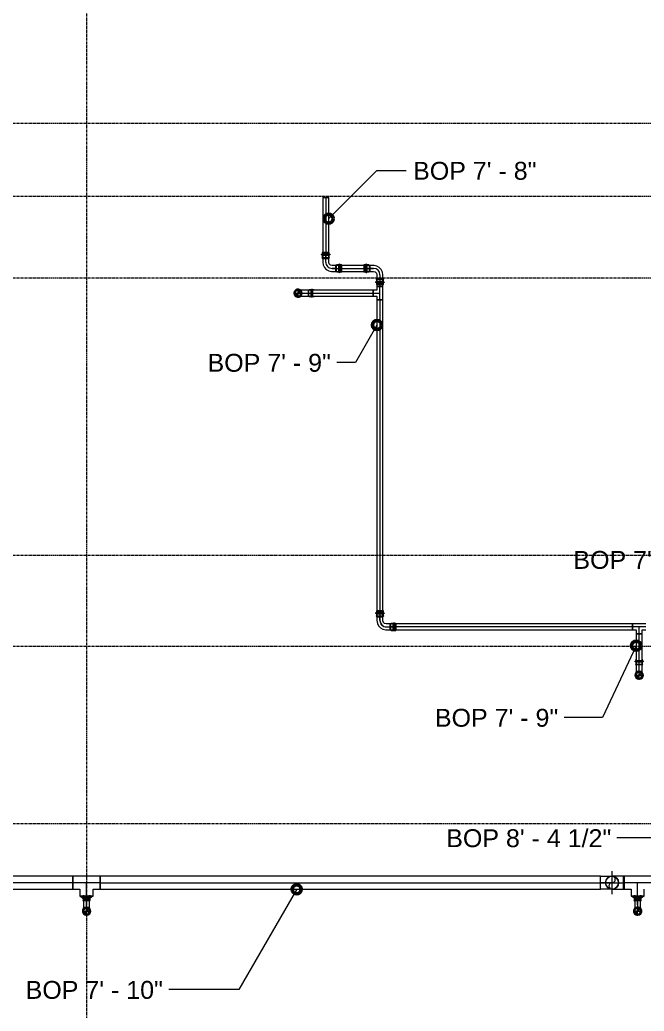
# Model space of a CAD drawing. Header units: inches. Extents: x -3679 to 241, y -496 to 1784.
# Drawn here: x -2594.7 to -2457.4, y 297.7 to 515.7 of the extents above; entities that cross this region are included whole.
import ezdxf

# ---------------------------------------------------------------- set-up
doc = ezdxf.new("R2010")
doc.units = ezdxf.units.IN
doc.header["$MEASUREMENT"] = 0
doc.linetypes.add('Grid Line', pattern=[0.875, 0.5, -0.125, 0.125, -0.125])
for name, color, linetype, lineweight in [('G-ANNO-DIMS', 251, 'Continuous', 9), ('P-PIPE', 1, 'Continuous', 9), ('P-PIPE-CNTR', 1, 'Continuous', 9), ('S-GRID', 8, 'Continuous', 9)]:
    doc.layers.add(name, color=color, linetype=linetype, lineweight=lineweight)
doc.styles.add('Arial', font='arial.ttf', dxfattribs={"height": 3.934132})

# ---------------------------------------------------------------- blocks, each defined once
blk = doc.blocks.new('Victaulic-VicPress316-Elbow 90-45deg Style P568_P571 - Standard-V1-FIFTH LEVEL')
at = {"layer": 'P-PIPE'}
for p, q in [((-2327.12, 161.86), (-2327.12, 161.86)), ((-2327.12, 161.86), (-2325.73, 161.86)), ((-2324.79, 162.52), (-2325.73, 162.52)), ((-2325.73, 161.86), (-2324.79, 161.86)), ((-2323.6, 162.52), (-2324.9, 162.52)), ((-2324.9, 161.86), (-2324.9, 161.86)), ((-2324.9, 161.86), (-2324.9, 161.86)), ((-2324.79, 162.52), (-2324.79, 161.86)), ((-2324.79, 161.86), (-2324.79, 162.52)), ((-2324.79, 161.86), (-2324.79, 161.21)), ((-2324.79, 161.21), (-2324.79, 161.86)), ((-2324.23, 162.63), (-2324.69, 162.63)), ((-2324.23, 161.86), (-2324.23, 161.86)), ((-2324.23, 161.86), (-2324.23, 161.86)), ((-2323.6, 162.63), (-2323.94, 162.63)), ((-2323.94, 161.86), (-2323.94, 161.86)), ((-2323.94, 161.86), (-2323.94, 161.86)), ((-2323.6, 161.86), (-2323.6, 161.86)), ((-2323.6, 161.86), (-2323.6, 161.86)), ((-2323.6, 161.86), (-2323.6, 161.86)), ((-2323.6, 161.86), (-2323.6, 161.86)), ((-2325.73, 161.21), (-2324.79, 161.21)), ((-2324.9, 161.21), (-2323.6, 161.21)), ((-2324.69, 161.1), (-2324.23, 161.1)), ((-2323.94, 161.1), (-2323.6, 161.1))]:
    blk.add_line(p, q, dxfattribs=at)
at = {"layer": 'P-PIPE', "flags": 128}
for points in [[(-2326.21, 161.86), (-2326.31, 162.26), (-2326.56, 162.58), (-2326.93, 162.76), (-2327.34, 162.75), (-2327.71, 162.56), (-2327.96, 162.24), (-2328.04, 161.86)], [(-2328.04, 161.86), (-2327.94, 161.47), (-2327.69, 161.15), (-2327.32, 160.97), (-2326.91, 160.98), (-2326.54, 161.17), (-2326.29, 161.49), (-2326.21, 161.86)], [(-2326.36, 161.86), (-2326.45, 162.23), (-2326.7, 162.51), (-2327.06, 162.63), (-2327.43, 162.57), (-2327.73, 162.34), (-2327.88, 162), (-2327.89, 161.86)], [(-2327.89, 161.86), (-2327.8, 161.5), (-2327.55, 161.22), (-2327.19, 161.1), (-2326.82, 161.16), (-2326.52, 161.39), (-2326.37, 161.73), (-2326.36, 161.86)], [(-2325.73, 162.52), (-2326.23, 162.52), (-2326.66, 162.52), (-2326.97, 162.52), (-2327.12, 162.52), (-2327.12, 162.52)], [(-2324.9, 162.52), (-2324.71, 162.63), (-2324.69, 162.63)], [(-2324.23, 162.63), (-2324.17, 162.75), (-2324.03, 162.76), (-2323.94, 162.65), (-2323.94, 162.63)], [(-2324.23, 162.63), (-2324.23, 162.54), (-2324.23, 162.29), (-2324.23, 161.93), (-2324.23, 161.86)], [(-2324.23, 161.86), (-2324.23, 162.23), (-2324.23, 162.51), (-2324.23, 162.63), (-2324.23, 162.63)], [(-2324.23, 161.1), (-2324.23, 161.19), (-2324.23, 161.44), (-2324.23, 161.8), (-2324.23, 161.86)], [(-2324.23, 161.86), (-2324.23, 161.5), (-2324.23, 161.22), (-2324.23, 161.1), (-2324.23, 161.1)], [(-2323.94, 162.63), (-2323.94, 162.54), (-2323.94, 162.29), (-2323.94, 161.93), (-2323.94, 161.86)], [(-2323.94, 161.86), (-2323.94, 162.23), (-2323.94, 162.51), (-2323.94, 162.63), (-2323.94, 162.63)], [(-2323.94, 161.1), (-2323.94, 161.19), (-2323.94, 161.44), (-2323.94, 161.8), (-2323.94, 161.86)], [(-2323.94, 161.86), (-2323.94, 161.5), (-2323.94, 161.22), (-2323.94, 161.1), (-2323.94, 161.1)], [(-2327.12, 161.21), (-2327.03, 161.21), (-2326.77, 161.21), (-2326.36, 161.21), (-2325.88, 161.21), (-2325.73, 161.21)], [(-2324.69, 161.1), (-2324.89, 161.19), (-2324.9, 161.21)], [(-2323.94, 161.1), (-2324.01, 160.98), (-2324.15, 160.97), (-2324.23, 161.08), (-2324.23, 161.1)]]:
    blk.add_lwpolyline(points, dxfattribs=at)
at = {"layer": 'P-PIPE'}
for radius, start, end in [(0.767, 0, 180), (0.767, 0, 180), (0.767, 0, 180), (0.767, 180, 360), (0.767, 180, 0), (0.767, 180, 0), (0.657, 360, 180), (0.657, 0, 180), (0.657, 90, 180), (0.658, 180, 0), (0.658, 180, 0), (0.657, 180, 270), (0.658, 0, 90), (0.658, 270, 0)]:
    blk.add_arc((-2327.12, 161.86), radius, start, end, dxfattribs=at)
blk = doc.blocks.new('Victaulic-VicPress316-Elbow 90-45deg Style P568_P571 - Standard-V3-FIFTH LEVEL')
at = {"layer": 'P-PIPE'}
for p, q in [((-1291.56, 145.13), (-1291.9, 145.13)), ((-1290.6, 145.02), (-1291.9, 145.02)), ((-1291.9, 144.36), (-1291.9, 144.36)), ((-1291.9, 144.36), (-1291.9, 144.36)), ((-1291.9, 144.36), (-1291.9, 144.36)), ((-1291.9, 144.36), (-1291.9, 144.36)), ((-1291.56, 144.36), (-1291.56, 144.36)), ((-1291.56, 144.36), (-1291.56, 144.36)), ((-1290.81, 145.13), (-1291.27, 145.13)), ((-1291.27, 144.36), (-1291.27, 144.36)), ((-1291.27, 144.36), (-1291.27, 144.36)), ((-1289.77, 145.02), (-1290.71, 145.02)), ((-1290.71, 145.02), (-1290.71, 144.36)), ((-1290.71, 144.36), (-1290.71, 145.02)), ((-1290.71, 144.36), (-1290.71, 143.71)), ((-1290.71, 143.71), (-1290.71, 144.36)), ((-1289.77, 144.36), (-1290.71, 144.36)), ((-1290.6, 144.36), (-1290.6, 144.36)), ((-1290.6, 144.36), (-1290.6, 144.36)), ((-1288.38, 144.36), (-1289.77, 144.36)), ((-1288.38, 144.36), (-1288.38, 144.36)), ((-1291.9, 143.71), (-1290.6, 143.71)), ((-1291.9, 143.6), (-1291.56, 143.6)), ((-1291.27, 143.6), (-1290.81, 143.6)), ((-1290.71, 143.71), (-1289.77, 143.71))]:
    blk.add_line(p, q, dxfattribs=at)
at = {"layer": 'P-PIPE', "flags": 128}
for points in [[(-1291.56, 145.13), (-1291.49, 145.25), (-1291.35, 145.26), (-1291.27, 145.15), (-1291.27, 145.13)], [(-1291.56, 145.13), (-1291.56, 145.04), (-1291.56, 144.79), (-1291.56, 144.43), (-1291.56, 144.36)], [(-1291.56, 144.36), (-1291.56, 144.73), (-1291.56, 145.01), (-1291.56, 145.13), (-1291.56, 145.13)], [(-1291.56, 143.6), (-1291.56, 143.69), (-1291.56, 143.94), (-1291.56, 144.3), (-1291.56, 144.36)], [(-1291.56, 144.36), (-1291.56, 144), (-1291.56, 143.72), (-1291.56, 143.6), (-1291.56, 143.6)], [(-1291.27, 145.13), (-1291.27, 145.04), (-1291.27, 144.79), (-1291.27, 144.43), (-1291.27, 144.36)], [(-1291.27, 144.36), (-1291.27, 144.73), (-1291.27, 145.01), (-1291.27, 145.13), (-1291.27, 145.13)], [(-1291.27, 143.6), (-1291.27, 143.69), (-1291.27, 143.94), (-1291.27, 144.3), (-1291.27, 144.36)], [(-1291.27, 144.36), (-1291.27, 144), (-1291.27, 143.72), (-1291.27, 143.6), (-1291.27, 143.6)], [(-1290.81, 145.13), (-1290.61, 145.04), (-1290.6, 145.02)], [(-1288.38, 145.02), (-1288.47, 145.02), (-1288.73, 145.02), (-1289.14, 145.02), (-1289.62, 145.02), (-1289.77, 145.02)], [(-1287.46, 144.36), (-1287.56, 144.76), (-1287.81, 145.08), (-1288.18, 145.26), (-1288.59, 145.25), (-1288.96, 145.06), (-1289.21, 144.74), (-1289.29, 144.36)], [(-1289.29, 144.36), (-1289.19, 143.97), (-1288.94, 143.65), (-1288.57, 143.47), (-1288.16, 143.48), (-1287.79, 143.67), (-1287.54, 143.99), (-1287.46, 144.36)], [(-1287.61, 144.36), (-1287.7, 144.73), (-1287.95, 145.01), (-1288.31, 145.13), (-1288.68, 145.07), (-1288.98, 144.84), (-1289.13, 144.5), (-1289.14, 144.36)], [(-1289.14, 144.36), (-1289.05, 144), (-1288.8, 143.72), (-1288.44, 143.6), (-1288.07, 143.66), (-1287.77, 143.89), (-1287.62, 144.23), (-1287.61, 144.36)], [(-1291.27, 143.6), (-1291.33, 143.48), (-1291.47, 143.47), (-1291.56, 143.58), (-1291.56, 143.6)], [(-1290.6, 143.71), (-1290.79, 143.6), (-1290.81, 143.6)], [(-1289.77, 143.71), (-1289.27, 143.71), (-1288.84, 143.71), (-1288.53, 143.71), (-1288.38, 143.71), (-1288.38, 143.71)]]:
    blk.add_lwpolyline(points, dxfattribs=at)
at = {"layer": 'P-PIPE'}
for radius, start, end in [(0.766, 0, 180), (0.766, 0, 180), (0.766, 0, 180), (0.766, 180, 0), (0.766, 180, 0), (0.766, 180, 0), (0.658, 0, 180), (0.658, 0, 180), (0.658, 90, 180), (0.658, 180, 0), (0.658, 180, 0), (0.658, 180, 270), (0.658, 0, 90), (0.658, 270, 0)]:
    blk.add_arc((-1288.38, 144.36), radius, start, end, dxfattribs=at)
blk = doc.blocks.new('Victaulic-VicPress316-Elbow 90-45deg Style P568_P571 - Standard-V8-FIFTH LEVEL')
at = {"layer": 'P-PIPE'}
for p, q in [((-2528.18, 464.59), (-2528.18, 464.25)), ((-2526.65, 464.59), (-2528.18, 464.59)), ((-2528.18, 464.59), (-2526.65, 464.59)), ((-2528.07, 464.59), (-2528.07, 463.29)), ((-2528.07, 464.59), (-2526.76, 464.59)), ((-2526.76, 464.59), (-2528.07, 464.59)), ((-2526.76, 463.29), (-2526.76, 464.59)), ((-2526.65, 464.25), (-2526.65, 464.59)), ((-2528.18, 464.25), (-2528.18, 464.25)), ((-2528.18, 464.25), (-2526.65, 464.25)), ((-2526.65, 464.25), (-2528.18, 464.25)), ((-2528.18, 463.96), (-2528.18, 463.96)), ((-2528.18, 463.96), (-2528.18, 463.51)), ((-2528.18, 463.96), (-2526.65, 463.96)), ((-2526.65, 463.96), (-2528.18, 463.96)), ((-2528.07, 463.4), (-2528.07, 462.47)), ((-2527.36, 463.4), (-2528.07, 463.4)), ((-2528.07, 463.4), (-2527.47, 463.4)), ((-2528.07, 463.29), (-2526.76, 463.29)), ((-2526.76, 463.29), (-2528.07, 463.29)), ((-2527.47, 463.4), (-2526.76, 463.4)), ((-2527.42, 462.47), (-2527.42, 463.4)), ((-2526.76, 463.4), (-2527.36, 463.4)), ((-2526.76, 462.47), (-2526.76, 463.4)), ((-2526.65, 464.25), (-2526.65, 464.25)), ((-2526.65, 463.96), (-2526.65, 463.96)), ((-2526.65, 463.51), (-2526.65, 463.96)), ((-2525.1, 461.73), (-2526.03, 461.73)), ((-2526.03, 461.07), (-2525.1, 461.07)), ((-2526.03, 460.42), (-2525.1, 460.42)), ((-2523.91, 461.73), (-2525.2, 461.73)), ((-2525.2, 460.42), (-2523.91, 460.42)), ((-2524.54, 461.84), (-2524.99, 461.84)), ((-2524.99, 460.31), (-2524.54, 460.31)), ((-2523.91, 461.84), (-2524.25, 461.84)), ((-2524.25, 460.31), (-2523.91, 460.31))]:
    blk.add_line(p, q, dxfattribs=at)
at = {"layer": 'P-PIPE', "flags": 128}
for points in [[(-2528.18, 463.96), (-2528.31, 464.03), (-2528.32, 464.17), (-2528.2, 464.25), (-2528.18, 464.25)], [(-2526.65, 464.25), (-2526.78, 464.25), (-2527.05, 464.25), (-2527.41, 464.25), (-2527.78, 464.25), (-2528.06, 464.25), (-2528.18, 464.25), (-2528.18, 464.25)], [(-2528.18, 464.25), (-2528.06, 464.25), (-2527.78, 464.25), (-2527.42, 464.25), (-2527.06, 464.25), (-2526.78, 464.25), (-2526.65, 464.25), (-2526.65, 464.25)], [(-2528.18, 463.96), (-2528.09, 463.96), (-2527.84, 463.96), (-2527.48, 463.96), (-2527.11, 463.96), (-2526.82, 463.96), (-2526.66, 463.96), (-2526.65, 463.96)], [(-2526.65, 463.96), (-2526.74, 463.96), (-2527, 463.96), (-2527.35, 463.96), (-2527.72, 463.96), (-2528.02, 463.96), (-2528.17, 463.96), (-2528.18, 463.96)], [(-2528.07, 463.29), (-2528.18, 463.48), (-2528.18, 463.51)], [(-2528.07, 462.47), (-2527.98, 461.85), (-2527.71, 461.3), (-2527.29, 460.85), (-2526.75, 460.55), (-2526.15, 460.42), (-2526.03, 460.42)], [(-2526.65, 463.51), (-2526.74, 463.31), (-2526.76, 463.29)], [(-2526.03, 461.73), (-2526.38, 461.82), (-2526.65, 462.07), (-2526.76, 462.42), (-2526.76, 462.47)], [(-2526.65, 464.25), (-2526.53, 464.19), (-2526.52, 464.05), (-2526.63, 463.96), (-2526.65, 463.96)], [(-2524.99, 461.84), (-2525.16, 461.78), (-2525.21, 461.73)], [(-2524.99, 460.31), (-2525.16, 460.37), (-2525.21, 460.42)], [(-2524.39, 461.98), (-2524.51, 461.93), (-2524.55, 461.86), (-2524.57, 461.76), (-2524.59, 461.57), (-2524.6, 461.26), (-2524.6, 460.89), (-2524.59, 460.59), (-2524.57, 460.4), (-2524.55, 460.31), (-2524.54, 460.27), (-2524.52, 460.23), (-2524.39, 460.16)], [(-2524.39, 460.16), (-2524.28, 460.21), (-2524.24, 460.29), (-2524.22, 460.39), (-2524.2, 460.58), (-2524.18, 460.88), (-2524.18, 461.26), (-2524.2, 461.56), (-2524.21, 461.74), (-2524.23, 461.84), (-2524.24, 461.87), (-2524.27, 461.92), (-2524.39, 461.98)]]:
    blk.add_lwpolyline(points, dxfattribs=at)
at = {"layer": 'P-PIPE'}
for centre, major_axis, ratio, start_param, end_param in [((-2526.03, 462.47), (0, 1.39), 0.996546, 1.570796, 3.141593), ((-2525.2, 461.07), (0, 0.657), 0.083045, 0, 3.141593), ((-2525.2, 461.07), (0, 0.658), 0.083045, 3.141593, 6.283185), ((-2525.1, 461.07), (0, 0.658), 0.083045, 0, 1.570796), ((-2525.1, 461.07), (0, 0.657), 0.083045, 1.570796, 3.141593), ((-2525.1, 461.07), (0, 0.658), 0.083045, 4.712389, 6.283185), ((-2525.1, 461.07), (0, 0.657), 0.083045, 3.141593, 4.712389), ((-2524.54, 461.07), (0, 0.766), 0.083045, 0, 3.141593), ((-2524.54, 461.07), (0, 0.767), 0.083045, 3.141593, 6.283185), ((-2524.25, 461.07), (0, 0.766), 0.083045, 0, 3.141593), ((-2524.25, 461.07), (0, 0.767), 0.083045, 3.141593, 6.283185), ((-2523.91, 461.07), (0, 0.767), 0.083045, 0, 3.141593), ((-2523.91, 461.07), (0, 0.657), 0.083045, 0, 3.141593), ((-2523.91, 461.07), (0, 0.766), 0.083045, 3.141593, 6.283185), ((-2523.91, 461.07), (0, 0.658), 0.083045, 3.141593, 6.283185)]:
    blk.add_ellipse(centre, major_axis=major_axis, ratio=ratio, start_param=start_param, end_param=end_param, dxfattribs=at)
blk = doc.blocks.new('Victaulic-VicPress316-Elbow 90-45deg Style P568_P571 - Standard-V9-FIFTH LEVEL')
at = {"layer": 'P-PIPE'}
for p, q in [((-2518.67, 461.84), (-2519.01, 461.84)), ((-2517.71, 461.73), (-2519.01, 461.73)), ((-2519.01, 460.42), (-2517.71, 460.42)), ((-2519.01, 460.31), (-2518.67, 460.31)), ((-2517.93, 461.84), (-2518.38, 461.84)), ((-2518.38, 460.31), (-2517.93, 460.31)), ((-2516.89, 461.73), (-2517.82, 461.73)), ((-2516.89, 461.07), (-2517.82, 461.07)), ((-2517.82, 460.42), (-2516.89, 460.42)), ((-2516.27, 458.63), (-2516.27, 458.18)), ((-2516.27, 458.18), (-2516.26, 458.18)), ((-2516.27, 457.89), (-2516.27, 457.55)), ((-2516.26, 457.89), (-2516.27, 457.89)), ((-2514.74, 458.18), (-2516.26, 458.18)), ((-2516.26, 458.18), (-2514.74, 458.18)), ((-2514.74, 457.89), (-2516.26, 457.89)), ((-2516.26, 457.89), (-2514.74, 457.89)), ((-2516.16, 459.68), (-2516.16, 458.74)), ((-2516.16, 458.85), (-2516.16, 457.55)), ((-2514.84, 458.85), (-2516.16, 458.85)), ((-2516.16, 458.85), (-2514.84, 458.85)), ((-2515.55, 458.74), (-2516.16, 458.74)), ((-2516.16, 458.74), (-2515.45, 458.74)), ((-2514.84, 458.74), (-2515.55, 458.74)), ((-2515.5, 459.68), (-2515.5, 458.74)), ((-2515.45, 458.74), (-2514.84, 458.74)), ((-2514.84, 458.74), (-2514.84, 459.68)), ((-2514.84, 457.55), (-2514.84, 458.85)), ((-2514.73, 458.18), (-2514.74, 458.18)), ((-2514.74, 457.89), (-2514.73, 457.89)), ((-2514.73, 458.18), (-2514.73, 458.63)), ((-2514.73, 457.55), (-2514.73, 457.89)), ((-2516.26, 457.55), (-2514.74, 457.55)), ((-2514.74, 457.55), (-2516.26, 457.55)), ((-2514.84, 457.55), (-2516.16, 457.55)), ((-2516.16, 457.55), (-2514.84, 457.55))]:
    blk.add_line(p, q, dxfattribs=at)
at = {"layer": 'P-PIPE', "flags": 128}
for points in [[(-2518.53, 461.98), (-2518.64, 461.93), (-2518.68, 461.86), (-2518.7, 461.76), (-2518.72, 461.57), (-2518.73, 461.26), (-2518.73, 460.89), (-2518.72, 460.59), (-2518.7, 460.4), (-2518.69, 460.31), (-2518.68, 460.27), (-2518.65, 460.23), (-2518.53, 460.16)], [(-2518.53, 460.16), (-2518.41, 460.21), (-2518.37, 460.29), (-2518.35, 460.39), (-2518.33, 460.58), (-2518.32, 460.88), (-2518.32, 461.26), (-2518.33, 461.56), (-2518.35, 461.74), (-2518.36, 461.84), (-2518.38, 461.87), (-2518.4, 461.92), (-2518.53, 461.98)], [(-2517.93, 461.84), (-2517.75, 461.78), (-2517.71, 461.73)], [(-2517.93, 460.31), (-2517.75, 460.37), (-2517.71, 460.42)], [(-2514.84, 459.68), (-2514.94, 460.29), (-2515.21, 460.85), (-2515.63, 461.29), (-2516.17, 461.6), (-2516.77, 461.73), (-2516.89, 461.73)], [(-2516.89, 460.42), (-2516.54, 460.32), (-2516.27, 460.07), (-2516.16, 459.72), (-2516.16, 459.68)], [(-2516.27, 457.89), (-2516.39, 457.96), (-2516.4, 458.1), (-2516.29, 458.18), (-2516.27, 458.18)], [(-2516.27, 458.63), (-2516.18, 458.83), (-2516.16, 458.85)], [(-2514.74, 458.18), (-2514.86, 458.18), (-2515.13, 458.18), (-2515.5, 458.18), (-2515.86, 458.18), (-2516.14, 458.18), (-2516.26, 458.18), (-2516.27, 458.18)], [(-2516.27, 457.89), (-2516.17, 457.89), (-2515.92, 457.89), (-2515.57, 457.89), (-2515.2, 457.89), (-2514.9, 457.89), (-2514.75, 457.89), (-2514.74, 457.89)], [(-2516.26, 458.18), (-2516.14, 458.18), (-2515.87, 458.18), (-2515.5, 458.18), (-2515.14, 458.18), (-2514.86, 458.18), (-2514.74, 458.18), (-2514.73, 458.18)], [(-2514.73, 457.89), (-2514.83, 457.89), (-2515.08, 457.89), (-2515.43, 457.89), (-2515.8, 457.89), (-2516.1, 457.89), (-2516.25, 457.89), (-2516.26, 457.89)], [(-2514.84, 458.85), (-2514.73, 458.66), (-2514.73, 458.63)], [(-2514.73, 458.18), (-2514.61, 458.12), (-2514.6, 457.98), (-2514.71, 457.89), (-2514.73, 457.89)]]:
    blk.add_lwpolyline(points, dxfattribs=at)
at = {"layer": 'P-PIPE'}
for centre, major_axis, ratio, start_param, end_param in [((-2519.01, 461.07), (0, 0.767), 0.083045, 0, 3.141593), ((-2519.01, 461.07), (0, 0.658), 0.083045, 0, 3.141593), ((-2519.01, 461.07), (0, 0.766), 0.083045, 3.141593, 6.283185), ((-2519.01, 461.07), (0, 0.657), 0.083045, 3.141593, 6.283185), ((-2518.67, 461.07), (0, 0.766), 0.083045, 0, 3.141593), ((-2518.67, 461.07), (0, 0.767), 0.083045, 3.141593, 6.283185), ((-2518.38, 461.07), (0, 0.766), 0.083045, 0, 3.141593), ((-2518.38, 461.07), (0, 0.767), 0.083045, 3.141593, 6.283185), ((-2517.82, 461.07), (0, 0.658), 0.083045, 0, 1.570796), ((-2517.82, 461.07), (0, 0.657), 0.083045, 1.570796, 3.141593), ((-2517.82, 461.07), (0, 0.658), 0.083045, 4.712389, 6.283185), ((-2517.82, 461.07), (0, 0.657), 0.083045, 3.141593, 4.712389), ((-2517.71, 461.07), (0, 0.658), 0.083045, 0, 3.141593), ((-2517.71, 461.07), (0, 0.657), 0.083045, 3.141593, 6.283185), ((-2516.89, 459.68), (0, 1.39), 0.996546, 4.712389, 6.283185)]:
    blk.add_ellipse(centre, major_axis=major_axis, ratio=ratio, start_param=start_param, end_param=end_param, dxfattribs=at)
blk = doc.blocks.new('Victaulic-VicPress316-Elbow 90-45deg Style P568_P571 - Standard-523083-FIFTH LEVEL')
at = {"layer": 'P-PIPE'}
for p, q in [((-0.77, 3.52), (-0.77, 3.18)), ((0.77, 3.52), (-0.77, 3.52)), ((-0.77, 3.52), (0.77, 3.52)), ((-0.77, 3.18), (0.77, 3.18)), ((0.77, 3.18), (-0.77, 3.18)), ((-0.77, 2.89), (-0.77, 2.44)), ((-0.77, 2.89), (0.77, 2.89)), ((0.77, 2.89), (-0.77, 2.89)), ((-0.66, 3.52), (-0.66, 2.22)), ((-0.66, 3.52), (0.66, 3.52)), ((0.66, 3.52), (-0.66, 3.52)), ((-0.66, 2.33), (-0.66, 1.39)), ((0, 2.33), (-0.66, 2.33)), ((-0.66, 2.33), (0, 2.33)), ((-0.66, 2.22), (0.66, 2.22)), ((0.66, 2.22), (-0.66, 2.22)), ((0, 2.33), (0.66, 2.33)), ((0.66, 2.33), (0, 2.33)), ((0, 1.39), (0, 2.33)), ((0.66, 2.22), (0.66, 3.52)), ((0.66, 1.39), (0.66, 2.33)), ((0.77, 3.18), (0.77, 3.52)), ((0.77, 2.44), (0.77, 2.89)), ((-3.18, 0.77), (-3.52, 0.77)), ((-3.52, 0.77), (-3.52, -0.77)), ((-3.52, -0.77), (-3.52, 0.77)), ((-2.22, 0.66), (-3.52, 0.66)), ((-3.52, -0.66), (-3.52, 0.66)), ((-3.52, 0.66), (-3.52, -0.66)), ((-3.18, -0.77), (-3.18, 0.77)), ((-3.18, 0.77), (-3.18, -0.77)), ((-2.44, 0.77), (-2.89, 0.77)), ((-2.89, -0.77), (-2.89, 0.77)), ((-2.89, 0.77), (-2.89, -0.77)), ((-1.39, 0.66), (-2.33, 0.66)), ((-2.33, 0), (-2.33, 0.66)), ((-2.33, 0.66), (-2.33, 0)), ((-2.22, -0.66), (-2.22, 0.66)), ((-2.22, 0.66), (-2.22, -0.66)), ((-3.52, -0.66), (-2.22, -0.66)), ((-3.52, -0.77), (-3.18, -0.77)), ((-2.89, -0.77), (-2.44, -0.77)), ((-2.33, 0), (-2.33, -0.66)), ((-2.33, -0.66), (-2.33, 0)), ((-1.39, 0), (-2.33, 0)), ((-2.33, -0.66), (-1.39, -0.66))]:
    blk.add_line(p, q, dxfattribs=at)
at = {"layer": 'P-PIPE', "flags": 128}
for points in [[(-0.77, 2.89), (-0.89, 2.96), (-0.9, 3.1), (-0.79, 3.18), (-0.77, 3.18)], [(0.77, 3.18), (0.67, 3.18), (0.42, 3.18), (0.07, 3.18), (-0.3, 3.18), (-0.6, 3.18), (-0.75, 3.18), (-0.77, 3.18)], [(-0.77, 3.18), (-0.67, 3.18), (-0.42, 3.18), (-0.07, 3.18), (0.3, 3.18), (0.6, 3.18), (0.75, 3.18), (0.77, 3.18)], [(-0.77, 2.89), (-0.67, 2.89), (-0.42, 2.89), (-0.07, 2.89), (0.3, 2.89), (0.6, 2.89), (0.75, 2.89), (0.77, 2.89)], [(0.77, 2.89), (0.67, 2.89), (0.42, 2.89), (0.07, 2.89), (-0.3, 2.89), (-0.6, 2.89), (-0.75, 2.89), (-0.77, 2.89)], [(-0.66, 2.22), (-0.77, 2.41), (-0.77, 2.44)], [(0.77, 2.44), (0.68, 2.24), (0.66, 2.22)], [(0.77, 3.18), (0.89, 3.11), (0.9, 2.98), (0.79, 2.89), (0.77, 2.89)], [(-3.18, 0.77), (-3.11, 0.89), (-2.98, 0.9), (-2.89, 0.79), (-2.89, 0.77)], [(-3.18, 0.77), (-3.18, 0.67), (-3.18, 0.42), (-3.18, 0.07), (-3.18, -0.3), (-3.18, -0.6), (-3.18, -0.75), (-3.18, -0.77)], [(-3.18, -0.77), (-3.18, -0.67), (-3.18, -0.42), (-3.18, -0.07), (-3.18, 0.3), (-3.18, 0.6), (-3.18, 0.75), (-3.18, 0.77)], [(-2.89, -0.77), (-2.89, -0.67), (-2.89, -0.42), (-2.89, -0.07), (-2.89, 0.3), (-2.89, 0.6), (-2.89, 0.75), (-2.89, 0.77)], [(-2.89, 0.77), (-2.89, 0.67), (-2.89, 0.42), (-2.89, 0.07), (-2.89, -0.3), (-2.89, -0.6), (-2.89, -0.75), (-2.89, -0.77)], [(-2.44, 0.77), (-2.24, 0.68), (-2.22, 0.66)], [(-0.66, 1.39), (-0.75, 1.04), (-1, 0.77), (-1.35, 0.66), (-1.39, 0.66)], [(-1.39, -0.66), (-0.78, -0.56), (-0.23, -0.29), (0.22, 0.13), (0.53, 0.67), (0.65, 1.27), (0.66, 1.39)], [(-2.89, -0.77), (-2.96, -0.89), (-3.1, -0.9), (-3.18, -0.79), (-3.18, -0.77)], [(-2.22, -0.66), (-2.41, -0.77), (-2.44, -0.77)]]:
    blk.add_lwpolyline(points, dxfattribs=at)
at = {"layer": 'P-PIPE'}
blk.add_arc((-1.39, 1.39), 1.39, 270, 0, dxfattribs=at)
blk = doc.blocks.new('Elbow - Welded - Generic - Standard-V4-FIFTH LEVEL')
at = {"layer": 'P-PIPE'}
blk.add_line((-1945.07, 591.08), (-1945.07, 591.08), dxfattribs=at)
blk.add_line((-1945.07, 591.08), (-1945.07, 591.08), dxfattribs=at)
at = {"layer": 'P-PIPE', "flags": 128}
for points in [[(-1945.07, 592.51), (-1945.74, 592.51), (-1946.37, 592.51), (-1946.9, 592.51), (-1947.3, 592.51), (-1947.53, 592.51), (-1947.59, 592.51)], [(-1947.59, 589.64), (-1947.49, 589.64), (-1947.22, 589.64), (-1946.79, 589.64), (-1946.23, 589.64), (-1945.58, 589.64), (-1945.07, 589.64)]]:
    blk.add_lwpolyline(points, dxfattribs=at)
at = {"layer": 'P-PIPE'}
for start, end in [(0, 180), (180, 0)]:
    blk.add_arc((-1947.59, 591.08), 1.44, start, end, dxfattribs=at)
blk = doc.blocks.new('Victaulic-VicPress316-Elbow 90-45deg Style P568_P571 - Standard-V2-FIFTH LEVEL')
at = {"layer": 'P-PIPE'}
for p, q in [((-1934.31, 162.63), (-1934.64, 162.63)), ((-1933.35, 162.52), (-1934.64, 162.52)), ((-1934.64, 161.86), (-1934.64, 161.86)), ((-1934.64, 161.86), (-1934.64, 161.86)), ((-1934.64, 161.86), (-1934.64, 161.86)), ((-1934.64, 161.86), (-1934.64, 161.86)), ((-1934.31, 161.86), (-1934.31, 161.86)), ((-1934.31, 161.86), (-1934.31, 161.86)), ((-1933.56, 162.63), (-1934.02, 162.63)), ((-1934.02, 161.86), (-1934.02, 161.86)), ((-1934.02, 161.86), (-1934.02, 161.86)), ((-1932.52, 162.52), (-1933.45, 162.52)), ((-1933.45, 162.52), (-1933.45, 161.86)), ((-1933.45, 161.86), (-1933.45, 162.52)), ((-1933.45, 161.86), (-1933.45, 161.21)), ((-1933.45, 161.21), (-1933.45, 161.86)), ((-1932.52, 161.86), (-1933.45, 161.86)), ((-1933.35, 161.86), (-1933.35, 161.86)), ((-1933.35, 161.86), (-1933.35, 161.86)), ((-1932.52, 161.86), (-1931.12, 161.86)), ((-1931.12, 161.86), (-1931.12, 161.86)), ((-1934.64, 161.21), (-1933.35, 161.21)), ((-1934.64, 161.1), (-1934.31, 161.1)), ((-1934.02, 161.1), (-1933.56, 161.1)), ((-1933.45, 161.21), (-1932.52, 161.21))]:
    blk.add_line(p, q, dxfattribs=at)
at = {"layer": 'P-PIPE', "flags": 128}
for points in [[(-1934.31, 162.63), (-1934.24, 162.75), (-1934.1, 162.76), (-1934.02, 162.65), (-1934.02, 162.63)], [(-1934.31, 162.63), (-1934.31, 162.54), (-1934.31, 162.29), (-1934.31, 161.93), (-1934.31, 161.86)], [(-1934.31, 161.86), (-1934.31, 162.23), (-1934.31, 162.51), (-1934.31, 162.63), (-1934.31, 162.63)], [(-1934.31, 161.1), (-1934.31, 161.19), (-1934.31, 161.44), (-1934.31, 161.8), (-1934.31, 161.86)], [(-1934.31, 161.86), (-1934.31, 161.5), (-1934.31, 161.22), (-1934.31, 161.1), (-1934.31, 161.1)], [(-1934.02, 162.63), (-1934.02, 162.54), (-1934.02, 162.29), (-1934.02, 161.93), (-1934.02, 161.86)], [(-1934.02, 161.86), (-1934.02, 162.23), (-1934.02, 162.51), (-1934.02, 162.63), (-1934.02, 162.63)], [(-1934.02, 161.1), (-1934.02, 161.19), (-1934.02, 161.44), (-1934.02, 161.8), (-1934.02, 161.86)], [(-1934.02, 161.86), (-1934.02, 161.5), (-1934.02, 161.22), (-1934.02, 161.1), (-1934.02, 161.1)], [(-1933.56, 162.63), (-1933.36, 162.54), (-1933.35, 162.52)], [(-1931.12, 162.52), (-1931.22, 162.52), (-1931.48, 162.52), (-1931.89, 162.52), (-1932.37, 162.52), (-1932.52, 162.52)], [(-1930.21, 161.86), (-1930.31, 162.26), (-1930.56, 162.58), (-1930.93, 162.76), (-1931.34, 162.75), (-1931.71, 162.56), (-1931.96, 162.24), (-1932.04, 161.86)], [(-1932.04, 161.86), (-1931.94, 161.47), (-1931.69, 161.15), (-1931.32, 160.97), (-1930.91, 160.98), (-1930.54, 161.17), (-1930.29, 161.49), (-1930.21, 161.86)], [(-1930.36, 161.86), (-1930.45, 162.23), (-1930.7, 162.51), (-1931.06, 162.63), (-1931.43, 162.57), (-1931.73, 162.34), (-1931.88, 162), (-1931.89, 161.86)], [(-1931.89, 161.86), (-1931.8, 161.5), (-1931.55, 161.22), (-1931.19, 161.1), (-1930.82, 161.16), (-1930.52, 161.39), (-1930.37, 161.73), (-1930.36, 161.86)], [(-1934.02, 161.1), (-1934.08, 160.98), (-1934.22, 160.97), (-1934.31, 161.08), (-1934.31, 161.1)], [(-1933.35, 161.21), (-1933.54, 161.1), (-1933.56, 161.1)], [(-1932.52, 161.21), (-1932.02, 161.21), (-1931.59, 161.21), (-1931.28, 161.21), (-1931.13, 161.21), (-1931.12, 161.21)]]:
    blk.add_lwpolyline(points, dxfattribs=at)
at = {"layer": 'P-PIPE'}
for radius, start, end in [(0.766, 0, 180), (0.766, 0, 180), (0.766, 0, 180), (0.766, 180, 0), (0.766, 180, 0), (0.766, 180, 0), (0.657, 0, 180), (0.657, 0, 180), (0.657, 90, 180), (0.658, 180, 0), (0.658, 180, 0), (0.657, 180, 270), (0.658, 0, 90), (0.658, 270, 0)]:
    blk.add_arc((-1931.12, 161.86), radius, start, end, dxfattribs=at)

msp = doc.modelspace()

# ---------------------------------------------------------------- linework, layer by layer
at = {"layer": 'G-ANNO-DIMS'}
for p, q in [((-2526.76, 472.03), (-2516.15, 482.64)), ((-2516.15, 482.64), (-2509.7, 482.64)), ((-2516.16, 448.62), (-2520.89, 440.42)), ((-2520.89, 440.42), (-2524.98, 440.42)), ((-2459.16, 378.12), (-2466.54, 362.36)), ((-2466.54, 362.36), (-2474.99, 362.36)), ((-2454.95, 335.88), (-2463.38, 335.88)), ((-2533.78, 324.56), (-2546.51, 302.52)), ((-2546.51, 302.52), (-2561.93, 302.52))]:
    msp.add_line(p, q, dxfattribs=at)
at = {"layer": 'G-ANNO-DIMS', "lineweight": 50}
for centre in [(-2526.76, 472.03), (-2516.16, 448.62), (-2459.16, 378.12), (-2533.78, 324.56)]:
    msp.add_circle(centre, 1, dxfattribs=at)
at = {"layer": 'P-PIPE'}
for p, q in [((-2528.07, 476.64), (-2528.07, 463.4)), ((-2528.07, 476.64), (-2526.76, 476.64)), ((-2526.76, 463.4), (-2526.76, 476.64)), ((-2528.07, 463.4), (-2526.76, 463.4)), ((-2517.82, 461.73), (-2525.1, 461.73)), ((-2525.1, 460.42), (-2517.82, 460.42)), ((-2516.16, 458.74), (-2516.16, 457.13)), ((-2516.16, 458.74), (-2514.84, 458.74)), ((-2514.84, 457.13), (-2514.84, 458.74)), ((-2517, 456.29), (-2531.17, 456.29)), ((-2531.17, 454.98), (-2531.17, 456.29)), ((-2517, 454.98), (-2517, 456.29)), ((-2516.16, 456.29), (-2517, 456.29)), ((-2517, 454.98), (-2517, 456.29)), ((-2517, 456.29), (-2517, 454.98)), ((-2516.16, 457.13), (-2516.16, 456.29)), ((-2516.16, 457.13), (-2514.84, 457.13)), ((-2514.84, 457.13), (-2516.16, 457.13)), ((-2516.16, 457.13), (-2514.84, 457.13)), ((-2514.84, 454.14), (-2514.84, 457.13)), ((-2531.17, 454.98), (-2517, 454.98)), ((-2517, 454.98), (-2516.16, 454.98)), ((-2516.16, 454.98), (-2516.16, 454.14)), ((-2516.16, 454.14), (-2516.16, 384.58)), ((-2516.16, 454.14), (-2514.84, 454.14)), ((-2516.16, 454.14), (-2514.84, 454.14)), ((-2514.84, 454.14), (-2516.16, 454.14)), ((-2514.84, 384.58), (-2514.84, 454.14)), ((-2516.16, 384.58), (-2514.84, 384.58)), ((-2460, 382.91), (-2513.17, 382.91)), ((-2513.17, 382.91), (-2513.17, 381.6)), ((-2513.17, 381.6), (-2460, 381.6)), ((-2457, 382.91), (-2460, 382.91)), ((-2460, 381.6), (-2460, 382.91)), ((-2460, 382.91), (-2460, 381.6)), ((-2460, 382.91), (-2460, 381.6)), ((-2460, 381.6), (-2459.16, 381.6)), ((-2459.16, 381.6), (-2459.16, 380.76)), ((-2457.84, 381.6), (-2457, 381.6)), ((-2457.84, 380.76), (-2457.84, 381.6)), ((-2459.16, 380.76), (-2459.16, 373.97)), ((-2457.84, 380.76), (-2459.16, 380.76)), ((-2457.84, 380.76), (-2459.16, 380.76)), ((-2459.16, 380.76), (-2457.84, 380.76)), ((-2457.84, 373.97), (-2457.84, 380.76)), ((-2457.84, 373.97), (-2459.16, 373.97)), ((-2582.99, 327.44), (-2686.72, 327.44)), ((-2577.01, 327.44), (-2582.99, 327.44)), ((-2582.99, 324.56), (-2582.99, 327.44)), ((-2582.99, 327.44), (-2582.99, 324.56)), ((-2582.99, 327.44), (-2582.99, 324.56)), ((-2466.99, 327.44), (-2577.01, 327.44)), ((-2577.01, 324.56), (-2577.01, 327.44)), ((-2577.01, 324.56), (-2577.01, 327.44)), ((-2577.01, 327.44), (-2577.01, 324.56)), ((-2466.99, 324.56), (-2466.99, 327.44)), ((-2461.83, 327.44), (-2461.95, 327.44)), ((-2461.95, 324.56), (-2461.95, 327.44)), ((-2455.85, 327.44), (-2461.83, 327.44)), ((-2461.83, 324.56), (-2461.83, 327.44)), ((-2461.83, 327.44), (-2461.83, 324.56)), ((-2461.83, 324.56), (-2461.83, 327.44)), ((-2686.72, 324.56), (-2582.99, 324.56)), ((-2582.99, 324.56), (-2581.44, 324.56)), ((-2581.44, 324.56), (-2581.44, 323.01)), ((-2578.56, 323.01), (-2581.44, 323.01)), ((-2581.44, 323.01), (-2578.56, 323.01)), ((-2581.31, 323.01), (-2580.56, 322.35)), ((-2579.44, 322.35), (-2578.69, 323.01)), ((-2578.56, 324.56), (-2577.01, 324.56)), ((-2578.56, 323.01), (-2578.56, 324.56)), ((-2577.01, 324.56), (-2466.99, 324.56)), ((-2461.95, 324.56), (-2461.83, 324.56)), ((-2461.83, 324.56), (-2460.28, 324.56)), ((-2460.28, 324.56), (-2460.28, 323.01)), ((-2457.4, 323.01), (-2460.28, 323.01)), ((-2460.28, 323.01), (-2457.4, 323.01)), ((-2460.15, 323.01), (-2459.4, 322.35)), ((-2458.28, 322.35), (-2457.53, 323.01)), ((-2457.4, 323.01), (-2457.4, 324.56)), ((-2580.66, 322.35), (-2580.66, 322.07)), ((-2579.34, 322.35), (-2580.66, 322.35)), ((-2579.34, 322.07), (-2580.66, 322.07)), ((-2579.34, 322.07), (-2579.34, 322.35)), ((-2459.5, 322.35), (-2459.5, 322.07)), ((-2459.5, 322.35), (-2458.18, 322.35)), ((-2459.5, 322.07), (-2458.18, 322.07)), ((-2458.18, 322.07), (-2458.18, 322.35))]:
    msp.add_line(p, q, dxfattribs=at)
for centre, radius, start, end in [((-2533.5, 455.64), 0.657, 0, 180), ((-2533.5, 455.64), 0.657, 180, 0), ((-2533.5, 455.31), 0.329, 90, 270), ((-2533.5, 455.96), 0.329, 270, 90), ((-2458.5, 371.64), 0.657, 0, 180), ((-2458.5, 371.64), 0.658, 180, 0), ((-2458.5, 371.31), 0.329, 90, 270), ((-2458.5, 371.96), 0.329, 270, 90), ((-2464.47, 326), 1.44, 0, 180), ((-2464.47, 326.72), 0.719, 270, 90), ((-2464.47, 326), 1.44, 180, 0), ((-2464.47, 325.28), 0.719, 90, 270), ((-2580, 319.74), 0.657, 0, 180), ((-2580, 319.74), 0.657, 180, 0), ((-2580, 319.41), 0.329, 90, 270), ((-2580, 320.07), 0.329, 270, 90), ((-2458.84, 319.74), 0.657, 0, 180), ((-2458.84, 319.74), 0.658, 180, 0), ((-2458.84, 319.41), 0.329, 90, 270), ((-2458.84, 320.07), 0.329, 270, 90)]:
    msp.add_arc(centre, radius, start, end, dxfattribs=at)
for centre, major_axis, start_param, end_param in [((-2525.1, 461.07), (0, 0.658), 0, 1.570796), ((-2525.1, 461.07), (0, 0.657), 1.570796, 3.141593), ((-2525.1, 461.07), (0, 0.658), 4.712389, 6.283185), ((-2525.1, 461.07), (0, 0.657), 3.141593, 4.712389), ((-2517.82, 461.07), (0, 0.658), 0, 1.570796), ((-2517.82, 461.07), (0, 0.657), 1.570796, 3.141593), ((-2517.82, 461.07), (0, 0.658), 4.712389, 6.283185), ((-2517.82, 461.07), (0, 0.657), 3.141593, 4.712389)]:
    msp.add_ellipse(centre, major_axis=major_axis, ratio=0.083045, start_param=start_param, end_param=end_param, dxfattribs=at)
at = {"layer": 'P-PIPE-CNTR'}
for p, q in [((-2527.42, 476.64), (-2527.42, 463.4)), ((-2527.42, 476.64), (-2527.42, 463.4)), ((-2527.42, 462.47), (-2527.42, 464.59)), ((-2527.42, 462.47), (-2527.42, 463.4)), ((-2525.1, 461.07), (-2526.03, 461.07)), ((-2525.1, 461.07), (-2517.82, 461.07)), ((-2525.1, 461.07), (-2517.82, 461.07)), ((-2517.82, 461.07), (-2516.89, 461.07)), ((-2515.5, 459.68), (-2515.5, 458.74)), ((-2515.5, 459.68), (-2515.5, 457.55)), ((-2515.5, 458.74), (-2515.5, 457.13)), ((-2515.5, 458.74), (-2515.5, 457.13)), ((-2534.5, 455.64), (-2532.5, 455.64)), ((-2533.5, 454.64), (-2533.5, 456.64)), ((-2533.5, 455.64), (-2532.11, 455.64)), ((-2532.11, 455.64), (-2531.17, 455.64)), ((-2532.11, 455.64), (-2529.98, 455.64)), ((-2531.17, 455.64), (-2517, 455.64)), ((-2531.17, 455.64), (-2517, 455.64)), ((-2517, 455.64), (-2515.5, 455.64)), ((-2515.5, 454.14), (-2515.5, 457.13)), ((-2515.5, 454.14), (-2515.5, 384.58)), ((-2515.5, 454.14), (-2515.5, 384.58)), ((-2515.5, 384.58), (-2515.5, 383.65)), ((-2514.11, 382.25), (-2513.17, 382.25)), ((-2514.11, 382.25), (-2511.98, 382.25)), ((-2460, 382.25), (-2513.17, 382.25)), ((-2460, 382.25), (-2513.17, 382.25)), ((-2457, 382.25), (-2460, 382.25)), ((-2458.5, 380.76), (-2458.5, 382.25)), ((-2458.5, 373.97), (-2458.5, 380.76)), ((-2458.5, 373.97), (-2458.5, 380.76)), ((-2458.5, 373.03), (-2458.5, 375.16)), ((-2458.5, 373.03), (-2458.5, 373.97)), ((-2458.5, 371.64), (-2458.5, 373.03)), ((-2459.5, 371.64), (-2457.5, 371.64)), ((-2458.5, 370.64), (-2458.5, 372.64)), ((-2464.47, 323.5), (-2464.47, 328.5)), ((-2582.99, 326), (-2686.72, 326)), ((-2582.99, 326), (-2686.72, 326)), ((-2577.01, 326), (-2582.99, 326)), ((-2580, 323.01), (-2580, 326)), ((-2577.01, 326), (-2466.99, 326)), ((-2577.01, 326), (-2466.99, 326)), ((-2464.47, 326), (-2466.99, 326)), ((-2466.97, 326), (-2461.97, 326)), ((-2464.47, 326), (-2461.95, 326)), ((-2461.95, 326), (-2461.83, 326)), ((-2461.95, 326), (-2461.83, 326)), ((-2455.85, 326), (-2461.83, 326)), ((-2458.84, 323.01), (-2458.84, 326)), ((-2580, 321.14), (-2580, 323.26)), ((-2580, 323.01), (-2580, 322.35)), ((-2458.84, 323.01), (-2458.84, 322.35)), ((-2580, 322.07), (-2580, 322.35)), ((-2580, 322.07), (-2580, 322.35)), ((-2580, 321.14), (-2580, 322.07)), ((-2580, 319.74), (-2580, 321.14)), ((-2580, 318.74), (-2580, 320.74)), ((-2458.84, 322.35), (-2458.84, 322.07)), ((-2458.84, 322.35), (-2458.84, 322.07)), ((-2458.84, 322.07), (-2458.84, 321.14)), ((-2458.84, 321.14), (-2458.84, 319.74)), ((-2458.84, 318.74), (-2458.84, 320.74)), ((-2581, 319.74), (-2579, 319.74)), ((-2459.84, 319.74), (-2457.84, 319.74))]:
    msp.add_line(p, q, dxfattribs=at)
msp.add_arc((-2514.11, 383.65), 1.39, 180, 270, dxfattribs=at)
for centre, start_param, end_param in [((-2526.03, 462.47), 1.570796, 3.141593), ((-2516.89, 459.68), 4.712389, 6.283185)]:
    msp.add_ellipse(centre, major_axis=(0, 1.39), ratio=0.996546, start_param=start_param, end_param=end_param, dxfattribs=at)
at = {"layer": 'S-GRID', "linetype": 'Grid Line'}
for p, q in [((-2580, 1771.74), (-2580, -484.26)), ((-3666.39, 493), (228, 493)), ((-3666.39, 477), (228, 477)), ((-3666.39, 459), (228, 459)), ((-3666.39, 398), (228, 398)), ((-3666.39, 378), (228, 378)), ((-3666.39, 339), (226, 339))]:
    msp.add_line(p, q, dxfattribs=at)

# ---------------------------------------------------------------- block references
at = {"layer": 'P-PIPE'}
for name, p in [('Victaulic-VicPress316-Elbow 90-45deg Style P568_P571 - Standard-V8-FIFTH LEVEL', (0, 0)), ('Victaulic-VicPress316-Elbow 90-45deg Style P568_P571 - Standard-V9-FIFTH LEVEL', (0, 0)), ('Elbow - Welded - Generic - Standard-V4-FIFTH LEVEL', (-516.88, -265.08))]:
    msp.add_blockref(name, p, dxfattribs=at)
for name, p, rotation in [('Victaulic-VicPress316-Elbow 90-45deg Style P568_P571 - Standard-V3-FIFTH LEVEL', (-3821.88, 600), 180), ('Victaulic-VicPress316-Elbow 90-45deg Style P568_P571 - Standard-523083-FIFTH LEVEL', (-2515.5, 382.25), 270), ('Victaulic-VicPress316-Elbow 90-45deg Style P568_P571 - Standard-V1-FIFTH LEVEL', (-2296.64, 2698.76), 90), ('Victaulic-VicPress316-Elbow 90-45deg Style P568_P571 - Standard-V1-FIFTH LEVEL', (-2418.14, 2646.87), 90), ('Victaulic-VicPress316-Elbow 90-45deg Style P568_P571 - Standard-V2-FIFTH LEVEL', (-2620.7, -1611.38), 270)]:
    msp.add_blockref(name, p, dxfattribs=dict(at, rotation=rotation))
at = {"layer": 'P-PIPE', "extrusion": (0, 0, -1)}
msp.add_blockref('Elbow - Welded - Generic - Standard-V4-FIFTH LEVEL', (4412.05, -265.08), dxfattribs=at)

# ---------------------------------------------------------------- texts
at = {"layer": 'G-ANNO-DIMS', "char_height": 3.9341, "attachment_point": 1, "line_spacing_factor": 0.938532, "style": 'Arial'}
for s, insert, width in [('BOP 7\' - 8"', (-2508.2, 484.51), 32.304), ('BOP 7\' - 9"', (-2553.4, 442.29), 32.304), ('BOP 7\' - 9"', (-2472.96, 398.95), 32.304), ('BOP 7\' - 9"', (-2503.41, 364.23), 32.304), ('BOP 8\' - 4 1/2"', (-2500.92, 337.75), 43.248), ('BOP 7\' - 10"', (-2593.39, 304.39), 35.952)]:
    msp.add_mtext(s, dxfattribs=dict(at, insert=insert, width=width))

doc.saveas('drawing.dxf')
